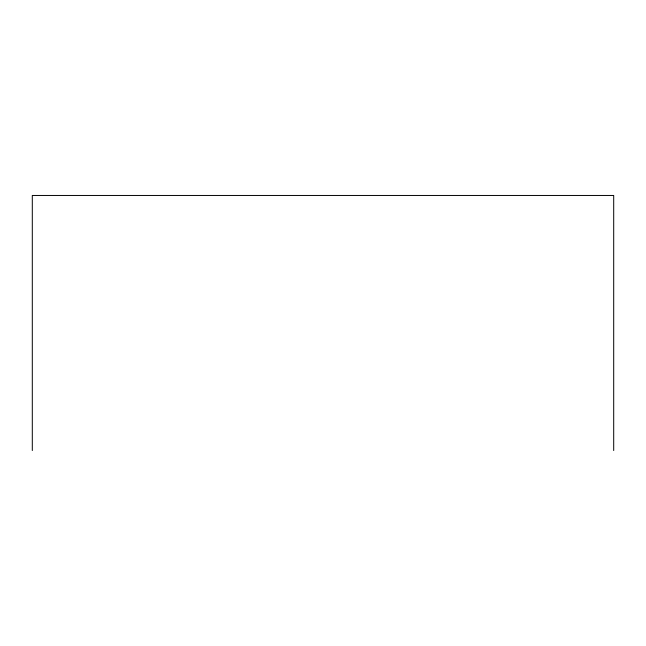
<?xml version="1.0" encoding="UTF-8"?>
<svg xmlns="http://www.w3.org/2000/svg" width="646" height="646" viewBox="0 0 646 646"><rect width="100%" height="100%" fill="white"/><g stroke="black" fill="none" stroke-linecap="round" stroke-linejoin="round"><path stroke-width="0.97" d="M613.7 450.537L613.7 195.463L32.3 195.463L32.3 450.537"/></g></svg>
